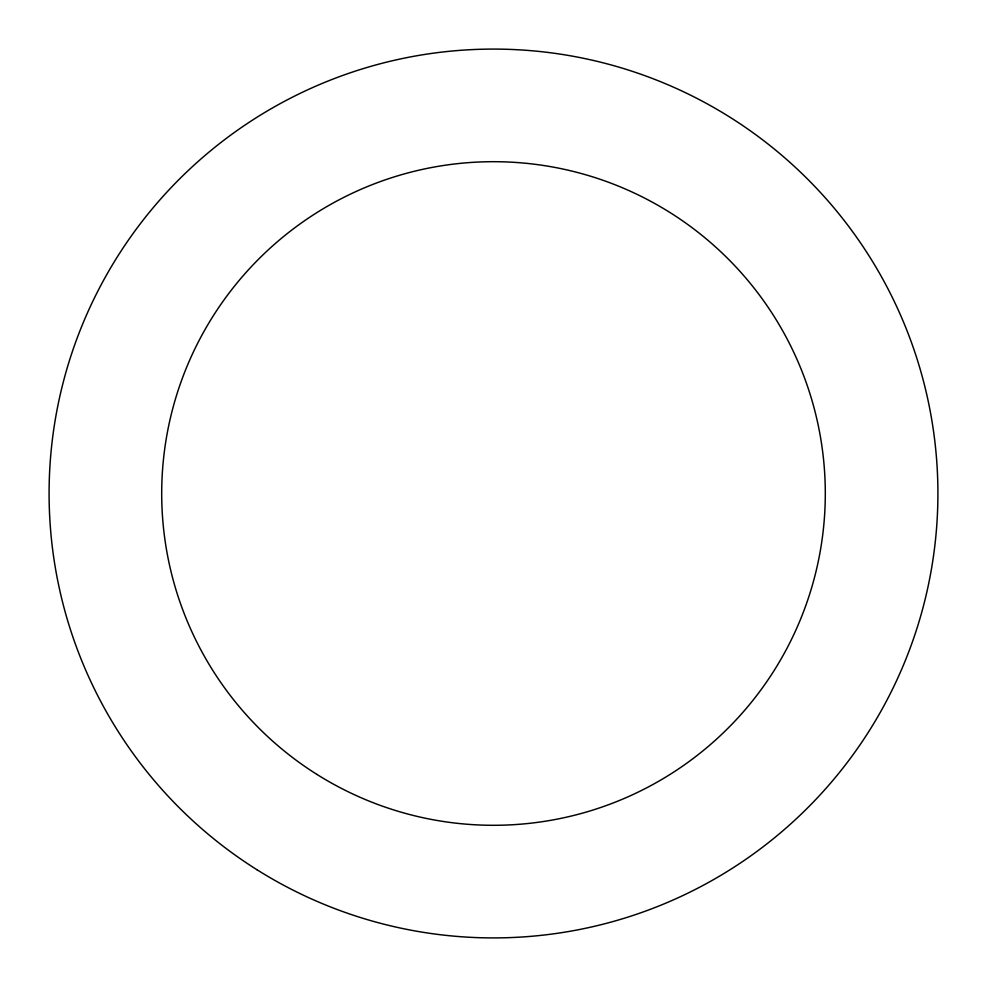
<?xml version="1.0" encoding="UTF-8"?>
<svg xmlns="http://www.w3.org/2000/svg" width="987" height="987" viewBox="0 0 987 987"><rect width="100%" height="100%" fill="white"/><g stroke="black" fill="none" stroke-linecap="round" stroke-linejoin="round"><path stroke-width="1.48" d="M257.076 869.806A444.409 444.409 0 0 0 937.601 510.094A444.409 444.409 0 0 0 285.823 100.6A444.409 444.409 0 0 0 257.076 869.806M316.987 774.45A331.805 331.805 0 0 0 825.07 505.887A331.805 331.805 0 0 0 338.442 200.151A331.805 331.805 0 0 0 316.987 774.45"/></g></svg>
